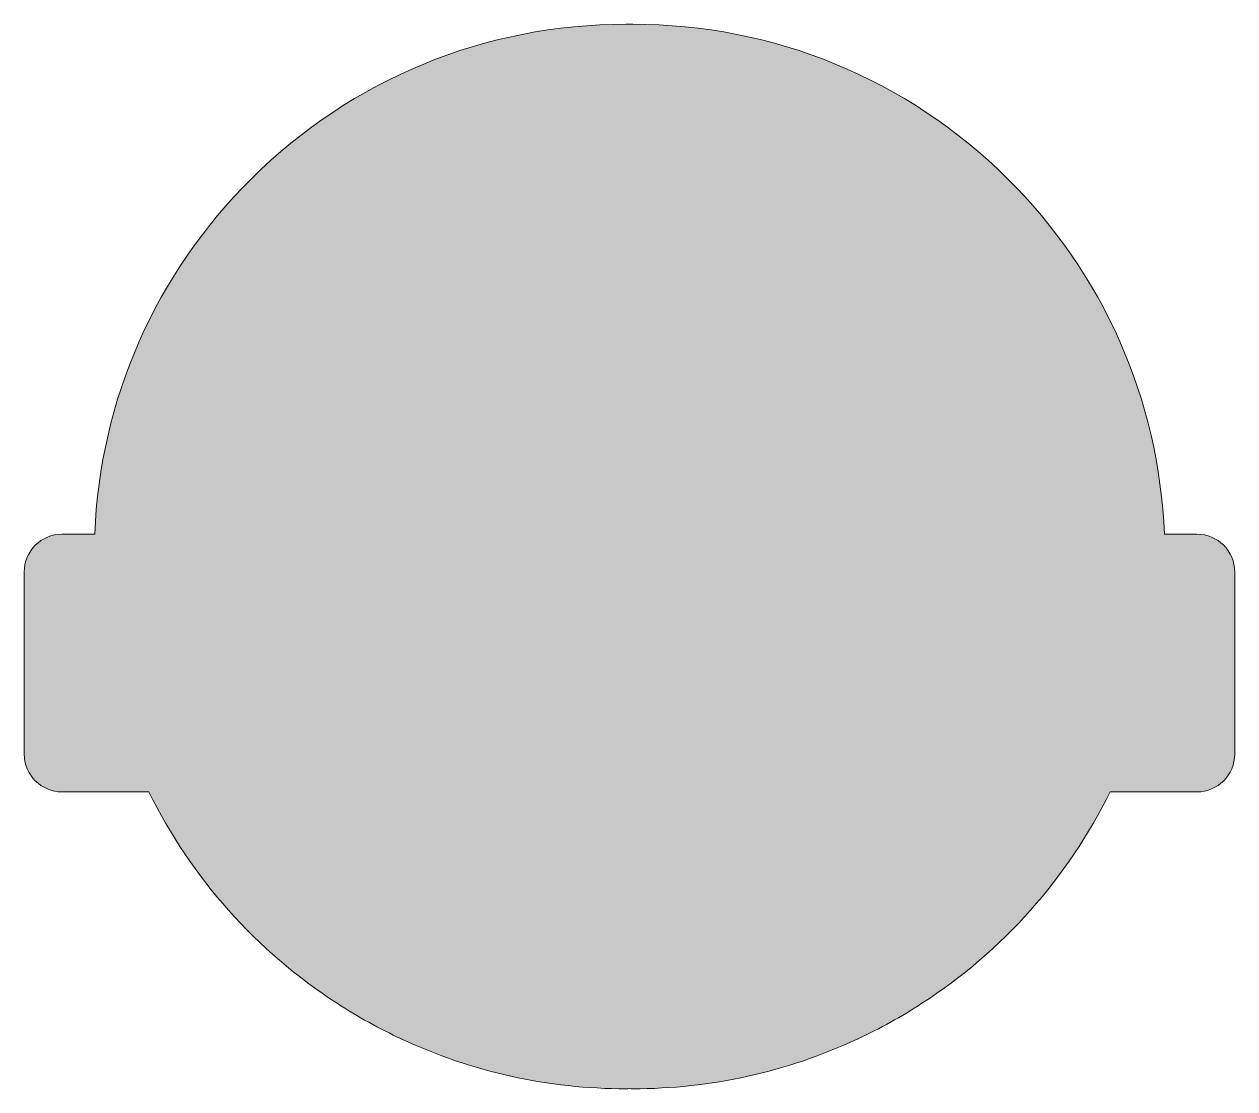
# Model space of a CAD drawing. Extents: x 55 to 1946, y -1831 to -168.
import ezdxf

# ---------------------------------------------------------------- set-up
doc = ezdxf.new("R2010")
doc.units = 0
doc.header["$MEASUREMENT"] = 0
doc.layers.add('Layer 1', color=7, linetype='Continuous')

msp = doc.modelspace()

# ---------------------------------------------------------------- hatches: boundary and pattern name
at = {"layer": 'Layer 1', "true_color": 0x00cf12}
h = msp.add_hatch(color=92, dxfattribs=at)
h.dxf.hatch_style = 2
edge = h.paths.add_edge_path()
edge.add_spline(control_points=[(1887, -964.8), (1887, -964.8), (1836.1, -964.8), (1836.1, -964.8), (1827.5, -754.4), (1740.9, -557.9), (1590.6, -409), (1433.9, -253.7), (1226, -168.2), (1005.4, -168.2), (1005.4, -168.2), (995.4, -168.2), (995.4, -168.2), (774.8, -168.2), (566.9, -253.7), (410.2, -409), (259.9, -557.9), (173.3, -754.4), (164.8, -964.8), (164.8, -964.8), (113.9, -964.8), (113.9, -964.8), (81.2, -964.8), (54.7, -991.3), (54.7, -1024), (54.7, -1024), (54.7, -1308.3), (54.7, -1308.3), (54.7, -1340.8), (81.2, -1367.4), (113.9, -1367.4), (113.9, -1367.4), (249.5, -1367.4), (249.5, -1367.4), (315.8, -1501.9), (417.2, -1615.7), (543.5, -1697.7), (575.8, -1718.7), (609.4, -1737.2), (644, -1753.4), (644, -1753.4), (644, -1753.7), (644, -1753.7), (644, -1753.7), (644.7, -1753.7), (644.7, -1753.7), (754, -1804.6), (873.3, -1831.2), (995.4, -1831.2), (997.1, -1831.2), (998.8, -1831), (1000.4, -1831), (1002.1, -1831), (1003.7, -1831.2), (1005.4, -1831.2), (1127.5, -1831.2), (1246.8, -1804.6), (1356.1, -1753.7), (1356.1, -1753.7), (1357.2, -1753.7), (1357.2, -1753.7), (1357.2, -1753.7), (1357.2, -1753.2), (1357.2, -1753.2), (1391.7, -1737.1), (1425.2, -1718.5), (1457.4, -1697.7), (1583.7, -1615.7), (1685, -1501.9), (1751.3, -1367.4), (1751.3, -1367.4), (1887, -1367.4), (1887, -1367.4), (1919.6, -1367.4), (1946.1, -1340.8), (1946.1, -1308.3), (1946.1, -1308.3), (1946.1, -1024), (1946.1, -1024), (1946.1, -991.3), (1919.6, -964.8), (1887, -964.8)], knot_values=[0, 0, 0, 0, 1, 1, 1, 2, 2, 2, 3, 3, 3, 4, 4, 4, 5, 5, 5, 6, 6, 6, 7, 7, 7, 8, 8, 8, 9, 9, 9, 10, 10, 10, 11, 11, 11, 12, 12, 12, 13, 13, 13, 14, 14, 14, 15, 15, 15, 16, 16, 16, 17, 17, 17, 18, 18, 18, 19, 19, 19, 20, 20, 20, 21, 21, 21, 22, 22, 22, 23, 23, 23, 24, 24, 24, 25, 25, 25, 26, 26, 26, 27, 27, 27, 27], degree=3, periodic=1)

# ---------------------------------------------------------------- linework, layer by layer
at = {"layer": 'Layer 1', "lineweight": 0}
msp.add_open_spline([(1887, -964.8), (1887, -964.8), (1836.1, -964.8), (1836.1, -964.8), (1827.5, -754.4), (1740.9, -557.9), (1590.6, -409), (1433.9, -253.7), (1226, -168.2), (1005.4, -168.2), (1005.4, -168.2), (995.4, -168.2), (995.4, -168.2), (774.8, -168.2), (566.9, -253.7), (410.2, -409), (259.9, -557.9), (173.3, -754.4), (164.8, -964.8), (164.8, -964.8), (113.9, -964.8), (113.9, -964.8), (81.2, -964.8), (54.7, -991.3), (54.7, -1024), (54.7, -1024), (54.7, -1308.3), (54.7, -1308.3), (54.7, -1340.8), (81.2, -1367.4), (113.9, -1367.4), (113.9, -1367.4), (249.5, -1367.4), (249.5, -1367.4), (315.8, -1501.9), (417.2, -1615.7), (543.5, -1697.7), (575.8, -1718.7), (609.4, -1737.2), (644, -1753.4), (644, -1753.4), (644, -1753.7), (644, -1753.7), (644, -1753.7), (644.7, -1753.7), (644.7, -1753.7), (754, -1804.6), (873.3, -1831.2), (995.4, -1831.2), (997.1, -1831.2), (998.8, -1831), (1000.4, -1831), (1002.1, -1831), (1003.7, -1831.2), (1005.4, -1831.2), (1127.5, -1831.2), (1246.8, -1804.6), (1356.1, -1753.7), (1356.1, -1753.7), (1357.2, -1753.7), (1357.2, -1753.7), (1357.2, -1753.7), (1357.2, -1753.2), (1357.2, -1753.2), (1391.7, -1737.1), (1425.2, -1718.5), (1457.4, -1697.7), (1583.7, -1615.7), (1685, -1501.9), (1751.3, -1367.4), (1751.3, -1367.4), (1887, -1367.4), (1887, -1367.4), (1919.6, -1367.4), (1946.1, -1340.8), (1946.1, -1308.3), (1946.1, -1308.3), (1946.1, -1024), (1946.1, -1024), (1946.1, -991.3), (1919.6, -964.8), (1887, -964.8)], degree=3, knots=[0, 0, 0, 0, 1, 1, 1, 2, 2, 2, 3, 3, 3, 4, 4, 4, 5, 5, 5, 6, 6, 6, 7, 7, 7, 8, 8, 8, 9, 9, 9, 10, 10, 10, 11, 11, 11, 12, 12, 12, 13, 13, 13, 14, 14, 14, 15, 15, 15, 16, 16, 16, 17, 17, 17, 18, 18, 18, 19, 19, 19, 20, 20, 20, 21, 21, 21, 22, 22, 22, 23, 23, 23, 24, 24, 24, 25, 25, 25, 26, 26, 26, 27, 27, 27, 27], dxfattribs=at)

doc.saveas('drawing.dxf')
